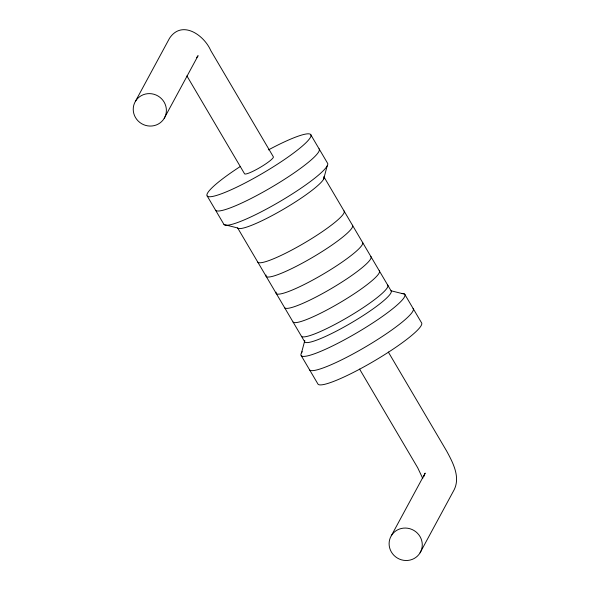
<?xml version="1.0" encoding="UTF-8"?>
<svg xmlns="http://www.w3.org/2000/svg" width="590" height="590" viewBox="0 0 590 590"><rect width="100%" height="100%" fill="white"/><g stroke="black" fill="none" stroke-linecap="round" stroke-linejoin="round"><path stroke-width="0.89" d="M423.738 475.924L423.554 476.934L425.176 473.114L391.318 535.742M323.659 179.087L327.192 165.879M301.505 352.857L304.809 340.533M135.398 101.377L169.507 38.291C181.956 19.507 204.074 35.098 210.719 50.474L273.318 156.763A16.719 2.434 -30.5 0 1 260.544 167.184A16.719 2.434 -30.5 0 1 244.577 173.829L186.905 75.926M164.227 118.31A16.719 16.078 28.4 0 0 149.69 93.618A16.719 16.078 28.4 0 0 135.516 117.594A16.719 16.078 28.4 0 0 164.227 118.31L198.093 55.681L196.522 57.673M420.065 552.823A16.719 16.078 28.4 0 0 405.654 528.057A16.719 16.078 28.4 0 0 391.347 551.96A16.719 16.078 28.4 0 0 420.065 552.823L454.175 489.737C460.532 476.868 452.877 462.56 446.726 451.188L388.323 352.031M207.208 196.02L224.001 224.532L237.659 227.961A50.157 7.301 -30.5 0 0 285.56 208.012A50.157 7.301 -30.5 0 0 323.888 176.749L391.045 290.774L404.703 294.204L421.496 322.715A60.195 8.762 -30.5 0 1 375.498 360.225A60.195 8.762 -30.5 0 1 318.025 384.164L301.232 355.659M310.679 134.572L327.472 163.076A60.195 8.762 -30.5 0 1 281.482 200.585A60.195 8.762 -30.5 0 1 224.001 224.532M359.583 369.089L417.713 467.781L422.794 478.549M237.659 227.961L304.816 341.986A50.157 7.301 -30.5 0 0 352.717 322.037A50.157 7.301 -30.5 0 0 391.045 290.774M362.503 242.313A50.157 7.301 -30.5 0 1 320.392 275.788A50.157 7.301 -30.5 0 1 276.098 292.153M352.429 225.21A50.157 7.301 -30.5 0 1 310.318 258.685A50.157 7.301 -30.5 0 1 266.024 275.051M370.896 256.569A50.157 7.301 -30.5 0 1 332.568 287.824A50.157 7.301 -30.5 0 1 284.668 307.781M379.296 270.825A50.157 7.301 -30.5 0 1 340.961 302.08A50.157 7.301 -30.5 0 1 293.068 322.029M387.689 285.073A50.157 7.301 -30.5 0 1 349.361 316.336A50.157 7.301 -30.5 0 1 301.461 336.285M401.458 293.495A60.195 8.762 -30.5 0 1 356.78 332.856A60.195 8.762 -30.5 0 1 302.235 351.699M413.103 308.459A60.195 8.762 -30.5 0 1 367.105 345.969A60.195 8.762 -30.5 0 1 309.625 369.915M344.036 210.955A50.157 7.301 -30.5 0 1 305.709 242.217A50.157 7.301 -30.5 0 1 257.808 262.167M319.079 148.82A60.195 8.762 -30.5 0 1 273.082 186.337A60.195 8.762 -30.5 0 1 215.601 210.276M268.457 149.89A60.195 8.762 -30.5 0 1 304.071 144.528A60.195 8.762 -30.5 0 1 219.487 194.486A60.195 8.762 -30.5 0 1 240.005 166.697"/></g></svg>
